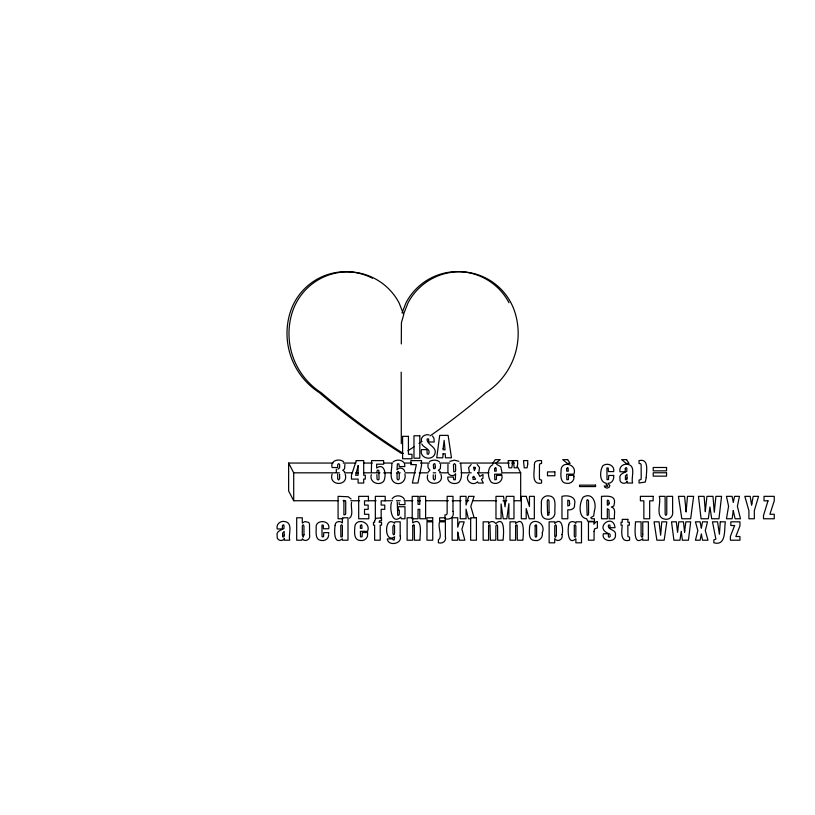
<?xml version="1.0" encoding="UTF-8"?>
<svg xmlns="http://www.w3.org/2000/svg" width="815" height="815" viewBox="0 0 815 815"><rect width="100%" height="100%" fill="white"/><g stroke="black" fill="none" stroke-linecap="round" stroke-linejoin="round"><path stroke-width="1.22" d="M401.306 343.961L401.418 322.648L403.741 314.692M328.7 533.978L328.72 532.623L323.749 532.623L323.545 536.749L322.047 536.779L321.966 525.105L323.27 525.145L323.443 528.752L328.72 528.752C330.88 519.726 314.702 519.023 316.2 528.079C316.189 532.195 314.998 539.876 321.018 540.437C324.533 541.252 328.69 538.97 328.649 535.078M371.355 471.905L371.599 460.607L383.61 460.607L383.61 464.193L376.662 464.193L376.662 468.014C384.986 461.973 386.809 476.286 383.498 481.492C378.598 486.372 368.981 481.991 371.294 474.605M391.465 502.468C389.55 507.806 391.679 525.369 400.776 517.158L401.316 518.768L404.984 518.768L404.984 506.726L398.148 506.726L398.148 510.129L399.34 510.129L399.279 514.092L398.78 515.294L397.74 515.314L397.251 502.223M376.897 471.905L377.314 470.153L378.832 470.377L379.046 479.179L378.099 480.004L377.05 479.088L376.897 474.605M427.681 474.941C424.289 486.555 445.163 485.801 440.905 474.33M421.355 441.058C420.52 436.555 425.206 433.947 429.118 434.843M428.028 464.193L427.977 467.494L429.923 470.306L428.313 471.773M447.965 464.356L447.914 471.916M391.842 463.817C392.076 469.919 388.378 480.269 395.754 483.173C401.734 485.302 406.522 479.76 404.872 473.973M402.019 312.929L406.043 302.711A58.15 58.15 0 0 1 508.988 302.711M478.935 471.671L479.546 467.515L477.203 464.53M492.81 463.409L495.245 459.65L500.166 459.65L495.612 463.409M392.147 498.811C394.786 494.623 402.345 494.878 404.474 499.422M468.9 474.452C464 479.76 472.445 487.054 477.509 481.797L478.171 483.03L483.366 483.03L481.4 479.291L482.969 478.283L482.969 474.503L479.913 476.469L477.967 472.894M393.136 461.84C396.049 459.487 401.031 459.466 403.69 462.217M471.172 464.54L468.584 467.647L469.389 472.221M401.877 453.232L401.306 453.323A713.848 713.848 0 0 1 319.307 392.616A70.436 70.436 0 0 1 289.57 314.539A58.15 58.15 0 0 1 372.414 278.231M429.454 461.626C432.256 459.67 436.646 459.558 439.366 461.718M349.523 518.218C353.914 514.56 350.419 507.225 351.56 502.356M449.849 461.361L454.261 460.18L458.835 461.28M492.851 464.652C486.881 467.403 487.533 477.814 491.272 482.236C496.172 485.597 503.548 481.584 501.857 475.349L496.549 475.349L496.335 479.617L494.817 479.729L494.634 474.157L501.857 474.157M397.649 471.569L398.657 471.579M337.94 469.175L339.631 467.739L339.621 464.57L338.683 463.623L337.726 464.632L337.675 467.535L332.082 467.535C329.994 460.424 339.152 458.101 343.645 461.728M338.072 500.746L293.695 500.746L288.632 490.966L288.632 463.052L333.019 463.052M343.156 463.052L355.839 463.052M363.449 463.052L372.323 463.052M383.733 463.052L392.616 463.052M404.026 463.052L411.636 463.052M420.509 463.052L429.383 463.052M439.53 463.052L449.676 463.052M459.813 463.052L509.273 463.052M511.81 463.052L514.346 463.052M288.632 463.052L293.695 472.822L339.346 472.822M344.419 472.822L352.019 472.822M355.829 472.822L358.366 472.822M363.439 472.822L379.922 472.822M383.722 472.822L391.332 472.822M396.406 472.822L400.206 472.822M405.279 472.822L415.426 472.822M419.226 472.822L428.109 472.822M433.173 472.822L435.709 472.822M439.519 472.822L448.393 472.822M461.076 472.822L471.213 472.822M477.559 472.822L488.969 472.822M501.653 472.822L520.673 472.822L520.673 500.746L514.326 500.746M343.146 500.746L345.682 500.746M350.756 500.746L359.629 500.746M368.502 500.746L376.112 500.746M384.996 500.746L392.596 500.746M396.406 500.746L400.206 500.746M404.016 500.746L412.889 500.746M417.963 500.746L420.499 500.746M425.573 500.746L448.393 500.746M452.193 500.746L461.076 500.746M466.149 500.746L468.686 500.746M472.486 500.746L496.579 500.746M502.916 500.746L506.726 500.746M342.983 518.768L338.082 518.768L338.082 496.345L348.158 496.732L351.051 498.943M470.836 518.768L468.431 518.768L466.068 509.151L466.068 518.768L460.241 518.768L460.241 496.345L466.068 496.345L466.068 505.055L468.666 496.345L474.126 496.345L470.795 506.461L474.106 517.647M496.692 464.418L500.726 466.659L501.857 471.722M432.5 436.025L433.957 438.256L434.191 442.005L428.772 442.005L428.568 438.878L427.08 438.99C426.54 445.306 439.041 447.058 434.11 455.442C429.963 461.178 419.073 457.256 421.538 449.615L426.958 449.615L427.182 453.955L428.486 454.2C431.583 448.953 423.342 447.914 421.813 443.992M448.627 473.861C450.237 476.011 454.271 476.398 455.616 473.81L455.269 479.74L453.761 479.729L453.374 477.07L447.781 477.07C447.007 483 454.536 485.027 458.743 482.399C463.338 477.702 460.821 469.776 460.801 463.796M344.663 471.732L342.758 470.326L344.562 468.798L344.918 464.356M440.314 471.804L438.409 470.306L440.314 468.717L440.62 464.346M517.301 466.302L520.673 472.822M404.729 471.702C404.546 468.044 398.79 466.537 397.027 469.807L397.384 463.888L398.902 463.898L399.269 466.547L404.872 466.547L404.586 464.061M503.965 499.361L503.517 496.345L495.978 496.345L495.978 518.768L501.072 518.768L501.072 503.965L503.212 518.768L506.838 518.768L508.876 503.629L508.886 518.768L513.97 518.768L513.97 496.345L506.36 496.345L505.035 506.808L504.21 501.113M339.611 474.238L339.631 478.609L338.612 480.004L337.716 478.955L337.675 474.116M404.933 501.938L404.984 504.597L399.156 504.597L399.156 502.56M345.214 474.198C348.952 486.555 328.292 486.443 332.082 474.116M345.733 501.714L345.682 513.481L345.468 514.418L343.91 514.917L343.91 500.186M401.204 372.149L401.306 443.686M435.373 474.819L435.322 478.894L434.364 480.004L433.315 478.914L433.254 474.819M399.269 473.546L399.177 478.996L398.138 480.004L397.088 478.833L397.027 473.546M381.165 518.768L381.165 509.344L384.762 509.344L384.762 505.076L381.165 505.076L381.165 500.828L385.21 500.828L385.21 496.345L375.338 496.345L375.338 518.768M336.32 469.216L336.32 472.476M293.695 472.822L293.695 500.746M430.065 435.923A713.848 713.848 0 0 0 485.862 392.687A70.436 70.436 0 0 0 515.6 314.6A58.15 58.15 0 0 0 408.03 302.864L403.557 314.223L399.116 302.956A58.15 58.15 0 0 0 291.556 314.692A70.436 70.436 0 0 0 321.283 392.779A713.848 713.848 0 0 0 403.293 453.476M422.048 441.445A713.848 713.848 0 0 1 419.022 443.492M413.949 446.865A713.848 713.848 0 0 1 407.887 450.807M457.735 532.195L457.724 540.202L452.121 540.202L452.121 517.78L457.724 517.78L457.735 527.193L459.477 521.824L464.183 521.824L461.911 529.149L464.845 540.202L459.477 540.202L457.735 532.195M452.997 511.331C454.658 516.781 450.145 520.316 444.959 518.768L444.959 514.846L446.274 514.815L447.119 513.837L447.17 496.345L452.997 496.345L452.997 511.331M488.572 526.368L488.572 540.202L483.142 540.202L483.142 521.824L488.674 521.824L488.572 523.576C490.009 520.866 494.267 520.856 495.703 523.576C505.962 514.54 503.303 537.156 503.089 540.202L497.659 540.202L497.588 525.889L496.763 524.758L495.897 525.879L495.815 540.202L490.386 540.202L490.009 524.891L488.888 525.043L488.572 526.368M445.387 536.372C446.64 540.895 442.759 544.043 438.378 542.78L438.378 539.846C442.942 537.187 437.4 526.276 439.631 521.824L445.387 521.824L445.387 536.372M400.175 535.985C402.875 544.002 387.889 546.631 387.298 538.898L392.728 538.898L392.952 539.815L394.144 540.019L394.664 536.79C383.692 544.481 384.14 514.55 394.562 523.22L394.959 521.824L400.175 521.824L400.175 535.985M541.394 503.599C541.669 508.743 539.347 518.401 546.967 519.165C551.572 520.194 555.779 516.16 554.862 511.504C554.587 506.37 556.92 496.702 549.29 495.938C544.685 494.919 540.488 498.943 541.394 503.599M594.084 531.38L594.064 540.202L588.461 540.202L588.461 521.824L594.053 521.824L593.84 524.239L595.948 521.865L597.375 521.498L597.375 527.957L594.532 528.874L594.084 531.38M672.62 511.321C673.689 515.987 669.584 520.286 664.867 519.155C654.496 517.494 661.556 502.366 659.274 496.345L665.101 496.345L665.142 514.346L665.906 515.426L666.752 514.224L666.792 496.345L672.62 496.345L672.62 511.321M642.77 534.182L642.648 536.851L641.914 537.268L641.099 536.025L641.069 521.824L635.466 521.824C635.669 524.707 632.226 547.201 642.77 538.664L642.668 540.202L648.373 540.202L648.373 521.824L642.77 521.824L642.77 534.182M613.685 475.471C614.286 479.159 612.096 483.529 607.898 483.336L609.885 485.577L609.029 487.39L606.981 488.154L604.801 487.187L604.231 485.974L607.593 486.351L607.511 485.037L606.289 484.813L606.289 483.295C598.984 482.062 599.871 470.775 602.733 465.905C607.002 462.074 615.07 465.396 613.685 471.59L608.418 471.59L608.235 467.973L606.931 467.922L607.012 479.617L608.51 479.587L608.713 475.471L613.685 475.471M542.301 532.776C543.259 537.309 539.408 541.517 534.783 540.477C528.578 540.549 529.251 532.837 529.495 528.68C529.261 515.885 546.926 521.753 542.301 532.776M594.4 510.913L593.687 515.936L590.804 517.637L591.568 518.717L594.42 518.768L594.42 521.478L587.758 521.223L586.647 518.768C577.774 517.749 579.302 502.335 583.255 497.089C592.699 491.649 596.916 503.354 594.4 510.913M374.656 520.754L374.625 522.262L373.474 522.262L373.474 525.166L374.625 525.166L374.625 540.202L380.218 540.202L380.218 525.166L381.542 525.166L381.542 522.262L379.199 522.262L379.199 521.682L379.515 520.775L381.542 520.612L381.542 517.78L375.949 518.33L374.656 520.754M515.63 526.113L515.589 540.202L509.986 540.202L509.986 521.824L515.691 521.824L515.589 523.525C525.828 514.571 523.016 537.217 522.914 540.202L517.311 540.202L517.179 525.176L516.007 524.88L515.63 526.113M562.014 534.64C563.532 539.235 557.531 542.851 554.73 538.593L554.73 542.821L549.137 542.821L549.137 521.824L554.832 521.824L554.73 523.454C562.269 516.15 563.542 530.28 562.014 534.64M309.578 535.078C310.831 539.418 304.973 542.586 302.294 538.807L301.937 540.202L296.691 540.202L296.691 517.78L302.294 517.78L302.294 523.098L304.718 521.59L308.416 522.283A3.056 3.056 0 0 1 309.496 524.137L309.578 535.078M335.138 525.451C334.313 529.709 333.447 545.816 342.402 538.858L342.402 540.202L348.005 540.202L348.005 517.78L342.402 517.78L342.402 522.996C340.201 520.215 334.69 521.549 335.138 525.451M534.406 464.418C534.813 470.479 530.453 485.394 541.567 483.03L541.567 480.106L539.55 479.475L539.428 477.559L539.469 464.754L540.08 463.623L541.567 463.521L541.567 460.607C538.807 460.404 533.968 460.424 534.406 464.418M646.244 477.539L645.327 482.022L639.042 483.03L639.042 480.106L641.059 479.475L641.191 477.559L641.15 464.754L640.519 463.623L639.042 463.521L639.042 460.607C649.382 458.173 646.315 471.702 646.244 477.539M549.055 512.401L548.882 514.907L547.639 515.314L547.211 502.111L547.456 500.023L548.159 499.677L549.004 500.828L549.055 512.401M588.573 512.411L588.41 514.917L587.157 515.335L586.729 502.111L586.973 500.023L587.676 499.677L588.532 500.828L588.573 512.411M282.438 525.777L282.408 528.945L277.161 528.945C275.939 524.076 280.605 520.337 285.219 521.61C293.512 523.261 287.94 535.068 289.783 540.202L284.333 540.202L284.333 538.552C282.591 542.25 276.204 540.304 277.161 536.097C275.786 531.278 280.808 530.229 283.987 528.578L283.966 525.196L283.253 524.758L282.438 525.777M360.413 525.757L360.373 528.344L361.982 528.344L361.829 525.176L361.218 524.758L360.413 525.757M494.664 468.584L494.634 471.172L496.233 471.172L496.091 467.993L495.479 467.586L494.664 468.584M556.411 535.037L555.616 537.268L554.903 536.851L554.73 534.772L554.77 525.879L555.596 524.758L556.38 525.807L556.411 535.037M566.71 468.584L566.68 471.172L568.279 471.172L568.136 467.993L567.525 467.586L566.71 468.584M625.268 468.605L625.237 471.763L619.991 471.763C618.768 466.903 623.434 463.165 628.049 464.428C636.342 466.078 630.769 477.885 632.613 483.03L627.163 483.03L627.163 481.38C625.421 485.078 619.033 483.122 619.991 478.925C618.616 474.096 623.638 473.046 626.817 471.406L626.796 468.014L626.083 467.586L625.268 468.605M303.975 534.772L303.139 537.268L302.294 534.956L302.334 525.807L303.099 524.758L303.934 525.879L303.975 534.772M394.562 532.389L394.399 534.395L393.686 534.844L392.942 533.886L392.901 526.704L393.777 524.758L394.521 525.675L394.562 532.389M284.18 535.231L284.017 536.942L282.591 536.851L282.622 533.102L284.18 531.462L284.18 535.231M342.402 534.946L342.219 536.871L340.874 536.912L340.752 525.573L341.546 524.758L342.361 525.614L342.402 534.946M367.596 533.886C368.288 538.063 364.183 541.364 360.21 540.467C353.904 540.264 354.382 532.531 354.78 528.171C354.25 517.026 371.457 521.131 367.596 531.339L360.373 531.339L360.556 536.902L362.084 536.79L362.288 532.531L367.596 532.531L367.596 533.886M535.139 525.746L535.139 536.25L535.903 537.268L536.667 536.341L536.555 525.125L535.913 524.758L535.139 525.746M573.903 476.714C574.585 480.891 570.49 484.192 566.517 483.295C560.211 483.091 560.689 475.359 561.077 470.988C560.557 459.843 577.764 463.959 573.903 474.157L566.68 474.157L566.863 479.729L568.381 479.617L568.595 475.349L573.903 475.349L573.903 476.714M627.01 478.059L626.847 479.76L625.421 479.678L625.451 475.929L627.01 474.289L627.01 478.059M574.534 504.577C575.359 508.591 571.152 510.414 567.8 509.742L567.8 518.768L561.973 518.768L561.973 496.345C567.943 494.837 576.826 496.61 574.534 504.577M574.29 525.746L574.29 536.209L575.084 537.268L575.848 536.209L575.838 525.807L575.044 524.758L574.29 525.746M412.767 525.93L412.726 540.202L407.123 540.202L407.123 517.78L412.726 517.78L412.726 522.833C423.698 516.089 419.501 536.514 420.071 540.202L414.468 540.202L414.305 525.217L413.592 524.758L412.767 525.93M568.707 524.942C567.678 528.762 567.342 546.366 575.889 538.705L575.889 542.821L581.492 542.821L581.492 521.824L575.991 521.824L575.889 523.393C574.157 520.398 568.636 521.152 568.707 524.942M614.51 502.458L613.858 505.983L611.301 507.062C616.731 508.142 613.634 515.253 614.51 518.768L609.09 518.768L609.019 509.854L607.318 508.652L607.318 518.768L601.49 518.768L601.49 496.345C606.207 496.243 615.417 494.909 614.51 502.458M615.447 534.772C616.578 543.157 600.981 542.067 603.334 533.733L608.285 533.733L608.469 536.82L609.212 537.268L610.231 536.504L609.977 534.07C592.362 528.324 613.298 512.238 615.019 527.702L610.058 527.702L609.915 525.094L608.479 525.064C606.88 530.249 616.619 529.241 615.447 534.772M435.261 467.036L435.067 468.605L433.58 468.594L433.407 464.581L434.303 463.623L435.067 463.99L435.261 467.036M455.616 470.072L455.351 471.722L453.741 471.814L453.476 464.632L454.515 463.623L455.554 464.795L455.616 470.072M705.474 509.67L705.342 511.728L704.129 496.345L698.465 496.345L701.073 518.768L708.306 518.768L709.936 507.001L711.699 518.768L718.962 518.768L721.56 496.345L715.896 496.345L714.286 512.268L712.993 496.345L706.951 496.345L705.474 509.67M684.722 530.453L684.59 532.348L683.459 521.824L678.814 521.824L677.571 532.348L676.338 521.824L671.529 521.824L673.903 540.202L679.985 540.202L681.228 531.319L682.369 540.202L688.451 540.202L690.682 521.824L685.863 521.824L684.722 530.453M720.287 521.824L719.4 534.232L717.567 521.824L712.483 521.824L715.886 539.123L713.848 539.846L713.848 542.78C726.715 546.366 724.015 528.915 725.36 521.824L720.287 521.824M686.312 509.487L686.128 512.024L684.6 496.345L678.447 496.345L681.819 518.768L690.662 518.768L693.636 496.345L687.483 496.345L686.312 509.487M569.654 503.864L569.349 505.504L567.8 505.891L567.8 500.186L569.298 500.532L569.654 503.864M661.383 526.439L660.629 535.241L659.06 521.824L654.068 521.824L656.87 540.202L664.164 540.202L666.792 521.824L661.79 521.824L661.383 526.439M443.105 453.761L442.769 457.796L436.728 457.796L439.693 435.373L448.128 435.373L451.469 457.796L445.499 457.796L445.184 453.761L443.105 453.761M609.09 503.14L608.703 504.893L607.318 505.168L607.318 500.186L608.713 500.522L609.09 503.14M443.166 448.464L443.044 449.798L445.031 449.798L444.155 440.375L443.166 448.464M733.296 510.598L732.135 518.768L726.46 518.768L728.579 506.258L726.46 496.345L732.094 496.345L733.296 502.468L734.549 496.345L739.439 496.345L737.381 506.258L740.478 518.768L735.069 518.768L733.296 510.598M751.878 503.283L751.593 505.178L750.177 496.345L744.818 496.345L748.914 510.648L748.914 518.768L754.323 518.768L754.323 510.648L758.571 496.345L753.213 496.345L751.878 503.283M512.411 464.041L511.769 467.82L508.906 467.82L508.173 460.607L512.411 460.607L512.411 464.041M527.723 464.041L527.091 467.82L524.228 467.82L523.485 460.607L527.723 460.607L527.723 464.041M517.657 464.041L517.005 467.82L514.153 467.82L513.419 460.607L517.657 460.607L517.657 464.041M701.695 526.052L701.328 528.222L700.126 521.824L695.44 521.824L697.844 530.606L695.44 540.202L700.126 540.202L701.328 533.937L702.54 540.202L707.98 540.202L705.291 530.606L707.512 521.824L702.54 521.824L701.695 526.052M421.518 465.497L417.952 483.03L412.38 483.03L416.363 464.632L410.841 464.632L410.841 460.607L421.518 460.607L421.518 465.497M475.298 468.218L474.361 470.581L473.546 467.229L475.023 467.331L475.298 468.218M473.016 477.193L473.077 479.444L475.614 479.24L473.8 476.215L473.016 477.193M358.101 465.711L355.625 475.257L358.101 475.257L358.101 465.711M767.995 500.828L763.502 515.518L763.502 518.768L774.25 518.768L774.25 514.285L769.91 514.285L774.25 500.828L774.25 496.345L764.022 496.345L764.022 500.828L767.995 500.828M356.287 460.607L351.459 475.257L351.459 479.088L358.101 479.088L358.101 483.03L363.704 483.03L363.704 479.088L365.293 479.088L365.293 475.257L363.704 475.257L363.704 460.607L356.287 460.607M734.61 525.512L730.413 536.351L730.413 540.202L739.939 540.202L739.939 536.514L735.823 536.514L739.939 525.899L739.939 521.824L730.831 521.824L730.831 525.512L734.61 525.512M419.807 435.781L413.979 435.781L413.979 458.203L419.807 458.203L419.807 435.781M408.437 436.341L402.6 436.341L402.6 458.764L411.983 458.764L411.983 454.281L408.437 454.281L408.437 436.341M567.668 459.65L562.747 459.65L567.301 463.409L570.113 463.409L567.668 459.65M626.582 459.65L621.662 459.65L626.215 463.409L629.027 463.409L626.582 459.65M666.558 467.484L653.223 467.484L653.223 470.856L666.558 470.856L666.558 467.484M554.862 471.905L547.497 471.905L547.497 475.766L554.862 475.766L554.862 471.905M666.558 472.771L653.223 472.771L653.223 476.143L666.558 476.143L666.558 472.771M595.561 485.149L579.547 485.149L579.547 486.575L595.561 486.575L595.561 485.149M368.421 496.345L358.692 496.345L358.692 518.768L368.808 518.768L368.808 514.285L364.519 514.285L364.519 509.344L368.166 509.344L368.166 505.076L364.519 505.076L364.519 500.828L368.421 500.828L368.421 496.345M418.034 496.345L412.207 496.345L412.207 518.768L418.034 518.768L418.034 509.344L419.786 509.344L419.786 518.768L425.613 518.768L425.613 496.345L419.786 496.345L419.786 504.353L418.034 504.353L418.034 496.345M526.195 496.345L521.315 496.345L521.315 518.768L526.195 518.768L526.195 508.57L529.23 518.768L534.334 518.768L534.334 496.345L529.455 496.345L529.455 506.441L526.195 496.345M653.131 496.345L640.396 496.345L640.396 500.828L643.85 500.828L643.85 518.768L649.677 518.768L649.677 500.828L653.131 500.828L653.131 496.345M432.734 517.78L426.978 517.78L426.978 520.704L432.734 520.704L432.734 517.78M445.387 517.78L439.631 517.78L439.631 520.704L445.387 520.704L445.387 517.78M476.418 517.78L470.663 517.78L470.663 540.202L476.418 540.202L476.418 517.78M627.845 519.369L622.232 519.369L622.232 522.262L621.03 522.262L621.03 525.166L622.232 525.166C621.764 530.85 619.808 542.994 629.577 540.202L629.577 537.238L627.896 536.423L627.845 525.166L629.333 525.166L629.333 522.262L627.845 522.262L627.845 519.369M432.734 521.824L426.978 521.824L426.978 540.202L432.734 540.202L432.734 521.824"/></g></svg>
